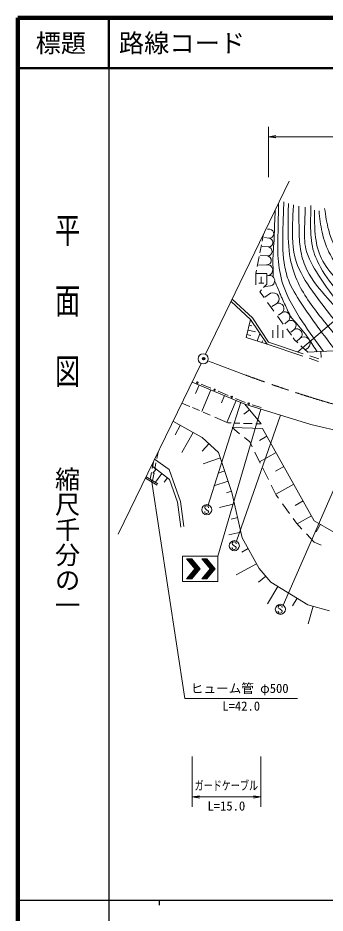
# Model space of a CAD drawing. Units: millimetres, scale not verified. Extents: x 40000 to 680000, y 20000 to 380000.
# Drawn here: x 40000 to 100851, y 202409 to 380000 of the extents above; entities that cross this region are included whole.
import ezdxf
from ezdxf.enums import TextEntityAlignment as Align

# ---------------------------------------------------------------- set-up
doc = ezdxf.new("R2010")
doc.units = ezdxf.units.MM
doc.header["$LTSCALE"] = 1000
doc.header["$PDMODE"] = 32
doc.header["$PDSIZE"] = 500
doc.linetypes.add('CHAIN', pattern=[18.5, 12, -1.5, 3.5, -1.5])
for name, color, linetype, lineweight in [('M-BGD', 7, 'Continuous', 13), ('M-BMK', 2, 'CHAIN', 13), ('M-BMK-SRVR', 3, 'Continuous', 13), ('M-STR-STR3', 7, 'Continuous', 13), ('M-STR-STRC', 7, 'Continuous', 13), ('M-TTL', 2, 'Continuous', 140), ('M-TTL-BAND', 7, 'Continuous', 25), ('M-TTL-LINE', 7, 'Continuous', 50), ('M-TTL-TXT', 7, 'Continuous', 13)]:
    doc.layers.add(name, color=color, linetype=linetype, lineweight=lineweight)
doc.layers.add('M-OTRS', color=6, linetype='Continuous')
doc.styles.add('@ＭＳ ゴシック', font='')
doc.styles.add('ＭＳ ゴシック', font='')
doc.styles.get('@ＭＳ ゴシック').set_extended_font_data('@MS Gothic')
doc.styles.get('ＭＳ ゴシック').set_extended_font_data('MS Gothic')

# ---------------------------------------------------------------- blocks, each defined once
blk = doc.blocks.new('open_arrow')
at = {"color": 0, "linetype": 'Continuous', "lineweight": -2}
blk.add_lwpolyline([(7.5, 1.25), (0, 0), (7.5, -1.25)], dxfattribs=at)

msp = doc.modelspace()

# ---------------------------------------------------------------- linework, layer by layer
at = {"layer": 'M-BGD'}
for p, q in [((89894, 338087), (89414, 338119)), ((88406, 335724), (88681, 337125)), ((89727, 336320), (88853, 336427)), ((87948, 333393), (88260, 334980)), ((89560, 334553), (88384, 334674)), ((87417, 330690), (87802, 332650)), ((89394, 332786), (87966, 332910)), ((89227, 331019), (87630, 330963)), ((87142, 329293), (87275, 329972)), ((87142, 329293), (89292, 329293)), ((87142, 327061), (87142, 329293)), ((88204, 327362), (88204, 328612)), ((89292, 329293), (89292, 327183)), ((89619, 328919), (89302, 328863)), ((87704, 327362), (88704, 327362)), ((89292, 327183), (88683, 326513)), ((90012, 326818), (89047, 326743)), ((88288, 326078), (87911, 325664)), ((87911, 325664), (88753, 324502)), ((90012, 325365), (88949, 324621)), ((82216, 323752), (86080, 320145)), ((82444, 324223), (86464, 320471)), ((89466, 323519), (90700, 321818)), ((91072, 323206), (90324, 322730)), ((92270, 321508), (91617, 321021)), ((86080, 320145), (85238, 316609)), ((86080, 320145), (89349, 315242)), ((86464, 320471), (89669, 315663)), ((91429, 320812), (92575, 319231)), ((93467, 319810), (92847, 319338)), ((87040, 317727), (85587, 318073)), ((86355, 318940), (85823, 319066)), ((90474, 318036), (90474, 316536)), ((91474, 319036), (91474, 316536)), ((92474, 316536), (92474, 318036)), ((93253, 318295), (94169, 317032)), ((94665, 318111), (94069, 317647)), ((89349, 315242), (85238, 316609)), ((86140, 316984), (85371, 317167)), ((87918, 317388), (87419, 315884)), ((94512, 316559), (94810, 316147)), ((94810, 316147), (95442, 315547)), ((95862, 316413), (95253, 315892)), ((88467, 315928), (88349, 315575)), ((89349, 315242), (96414, 312893)), ((89669, 315663), (96529, 313382)), ((96057, 314963), (97419, 313671)), ((97472, 314529), (97054, 314191)), ((97419, 313671), (102449, 313933)), ((97840, 312946), (99632, 312350)), ((100066, 312657), (100006, 313806)), ((97692, 312468), (99571, 311843)), ((74489, 307768), (84936, 303405)), ((78222, 306534), (76274, 307347)), ((75210, 305497), (75910, 307174)), ((76428, 301888), (78231, 306205)), ((81630, 305110), (79683, 305924)), ((80320, 303643), (80921, 305082)), ((81421, 299725), (83251, 304108)), ((85039, 303687), (83091, 304500)), ((72474, 303601), (74043, 302921)), ((74559, 302697), (75972, 302085)), ((84781, 301367), (85873, 302265)), ((84936, 303405), (98011, 299334)), ((88184, 299457), (84936, 303405)), ((88214, 302698), (86400, 303263)), ((76708, 301767), (78093, 301167)), ((79015, 300767), (81564, 299663)), ((70722, 299977), (76493, 296742)), ((71121, 297295), (72170, 299166)), ((81564, 299663), (82263, 299641)), ((88472, 298553), (82428, 298717)), ((82428, 298717), (83926, 297519)), ((82974, 299619), (83939, 299589)), ((84661, 299567), (86410, 299513)), ((87104, 299491), (88184, 299457)), ((98710, 280256), (88472, 298553)), ((98011, 299334), (123544, 293454)), ((72470, 293787), (74693, 297751)), ((76493, 296742), (79765, 293767)), ((84906, 296735), (85923, 295921)), ((87848, 296169), (89339, 297003)), ((76494, 294069), (77824, 295532)), ((85923, 295921), (86425, 294910)), ((67520, 292613), (67753, 293835)), ((79765, 293767), (82409, 285836)), ((86941, 293869), (88023, 291688)), ((87887, 291963), (91141, 293783)), ((66627, 290597), (66857, 291806)), ((67090, 292464), (69980, 290386)), ((67113, 290474), (67349, 291716)), ((76671, 291558), (80119, 292707)), ((66224, 288479), (66484, 289843)), ((66468, 291176), (70030, 288439)), ((66680, 288204), (66974, 289745)), ((66743, 289659), (67374, 290480)), ((67240, 287904), (68534, 289588)), ((69980, 290386), (72196, 284089)), ((79656, 289700), (80975, 290139)), ((88533, 290661), (89653, 288403)), ((91037, 290103), (92684, 291024)), ((65272, 288703), (67562, 287321)), ((65403, 288974), (67717, 287578)), ((68973, 287893), (69629, 288747)), ((70030, 288439), (71609, 283949)), ((78831, 287147), (81658, 288089)), ((81333, 285763), (82323, 286093)), ((90192, 287316), (91186, 285313)), ((91087, 285513), (94652, 287508)), ((82409, 285836), (84450, 276852)), ((91186, 285313), (91632, 284692)), ((94900, 283284), (96511, 284186)), ((71609, 283949), (72256, 279003)), ((72196, 284089), (72851, 279081)), ((79910, 282905), (82920, 283589)), ((92432, 283578), (93778, 281705)), ((82272, 280581), (83538, 280868)), ((94530, 280660), (95174, 279763)), ((95290, 279639), (98157, 281243)), ((95174, 279763), (96278, 278580)), ((102575, 277995), (98710, 280256)), ((99073, 278074), (99932, 279541)), ((81814, 277455), (84190, 277995)), ((97157, 277639), (98669, 276021)), ((84450, 276852), (87788, 270762)), ((98669, 276021), (100099, 275423)), ((84333, 274043), (85607, 274741)), ((83211, 269482), (87270, 271706)), ((87788, 270762), (90130, 268039)), ((87680, 268047), (89084, 269255)), ((89446, 263780), (91525, 267187)), ((90130, 268039), (97421, 263588)), ((94430, 263376), (95336, 264861)), ((97421, 263588), (101755, 262388)), ((97483, 259771), (98460, 263300))]:
    msp.add_line(p, q, dxfattribs=at)
for centre in [(75544, 307652), (78952, 306229), (82361, 304805), (85719, 303475)]:
    msp.add_circle(centre, 150, dxfattribs=at)
for centre, radius, start, end in [((89811, 337203), 887, 264.60474, 84.60474), ((89644, 335436), 887, 264.60474, 84.60474), ((89477, 333669), 887, 264.60474, 84.60474), ((89310, 331903), 887, 264.60474, 84.60474), ((89423, 329969), 1068, 280.58732, 100.58732), ((89816, 327868), 1068, 280.58732, 100.58732), ((90542, 324286), 1203, 296.14684, 116.14684), ((91671, 322357), 1039, 305.19158, 125.19158), ((92868, 320659), 1039, 305.19158, 125.19158), ((94066, 318961), 1039, 305.19158, 125.19158), ((95263, 317262), 1039, 305.19158, 125.19158), ((96667, 315471), 1239, 310.50285, 130.50285)]:
    msp.add_arc(centre, radius, start, end, dxfattribs=at)
for points, knots in [([(91607, 343178), (91597, 341286), (91587, 339394), (91539, 337501), (91496, 335760), (91421, 334019), (91539, 332280), (91657, 330553), (91966, 328828), (92500, 327185), (93367, 324515), (94826, 322063), (96384, 319708), (97715, 317698), (99117, 315759), (100519, 313819)], [0, 0, 0, 0, 1, 1, 1, 2, 2, 2, 3, 3, 3, 4, 4, 4, 5, 5, 5, 5]), ([(92701, 343510), (92629, 341814), (92557, 340117), (92506, 338416), (92436, 336067), (92406, 333708), (92749, 331380), (92917, 330240), (93174, 329107), (93574, 328033), (94183, 326395), (95122, 324892), (96097, 323423), (98253, 320175), (100584, 317093), (102914, 314012)], [0, 0, 0, 0, 1, 1, 1, 2, 2, 2, 3, 3, 3, 4, 4, 4, 5, 5, 5, 5]), ([(93586, 343181), (93568, 341721), (93549, 340261), (93544, 338796), (93536, 336600), (93558, 334392), (93962, 332238), (94269, 330598), (94799, 328989), (95507, 327477), (96773, 324776), (98611, 322383), (100477, 320043), (102002, 318131), (103546, 316254), (105089, 314377)], [0, 0, 0, 0, 1, 1, 1, 2, 2, 2, 3, 3, 3, 4, 4, 4, 5, 5, 5, 5]), ([(94588, 342930), (94525, 341752), (94461, 340574), (94421, 339380), (94334, 336788), (94357, 334121), (95131, 331695), (95804, 329587), (97045, 327661), (98347, 325806), (101090, 321899), (104104, 318309), (107118, 314718)], [0, 0, 0, 0, 1, 1, 1, 2, 2, 2, 3, 3, 3, 4, 4, 4, 4]), ([(98038, 342783), (98018, 341685), (97997, 340588), (97989, 339483), (97977, 337871), (97991, 336243), (98329, 334680), (98639, 333243), (99222, 331861), (99930, 330556), (100991, 328599), (102334, 326814), (103860, 325218), (105689, 323306), (107783, 321665), (109828, 319978), (111426, 318661), (112994, 317315), (114562, 315969)], [0, 0, 0, 0, 1, 1, 1, 2, 2, 2, 3, 3, 3, 4, 4, 4, 5, 5, 5, 6, 6, 6, 6]), ([(90989, 341900), (90923, 340710), (90856, 339521), (90819, 338330), (90794, 337500), (90784, 336669), (90735, 335840), (90690, 335062), (90611, 334285), (90567, 333507), (90474, 331874), (90536, 330236), (90597, 328598)], [0, 0, 0, 0, 1, 1, 1, 2, 2, 2, 3, 3, 3, 4, 4, 4, 4]), ([(95674, 342680), (95672, 340968), (95670, 339257), (95716, 337543), (95751, 336242), (95813, 334939), (96050, 333658), (96291, 332357), (96713, 331079), (97303, 329899), (98330, 327845), (99866, 326086), (101396, 324344), (104125, 321238), (106837, 318182), (109549, 315127)], [0, 0, 0, 0, 1, 1, 1, 2, 2, 2, 3, 3, 3, 4, 4, 4, 5, 5, 5, 5]), ([(96927, 342471), (96884, 341182), (96840, 339894), (96802, 338587), (96758, 337082), (96720, 335552), (97052, 334118), (97477, 332286), (98505, 330608), (99558, 328981), (100956, 326821), (102396, 324750), (104069, 322883), (106501, 320168), (109423, 317882), (112346, 315597)], [0, 0, 0, 0, 1, 1, 1, 2, 2, 2, 3, 3, 3, 4, 4, 4, 5, 5, 5, 5]), ([(98726, 341864), (98738, 340484), (98749, 339104), (98853, 337713), (98977, 336046), (99234, 334364), (99870, 332842), (100499, 331337), (101499, 329988), (102580, 328734), (104113, 326957), (105807, 325372), (107536, 323821), (110411, 321241), (113383, 318756), (116354, 316270)], [0, 0, 0, 0, 1, 1, 1, 2, 2, 2, 3, 3, 3, 4, 4, 4, 5, 5, 5, 5]), ([(99658, 341736), (99803, 340317), (99949, 338898), (100251, 337501), (100592, 335926), (101132, 334379), (101903, 332969), (102816, 331298), (104052, 329820), (105333, 328395), (107420, 326074), (109624, 323892), (111940, 321830), (113546, 320401), (115206, 319029), (117023, 317849), (118745, 316731), (120607, 315784), (122571, 315266), (124741, 314693), (127035, 314642), (129305, 314630), (132362, 314615), (135377, 314670), (138411, 314842), (140840, 314980), (143282, 315192), (145653, 315689), (147385, 316052), (149078, 316567), (150778, 317129), (152087, 317563), (153399, 318024), (154548, 318739), (155943, 319607), (157096, 320847), (158275, 322042), (159852, 323640), (161476, 325157), (163272, 326447), (164606, 327405), (166036, 328239), (167465, 329073)], [0, 0, 0, 0, 1, 1, 1, 2, 2, 2, 3, 3, 3, 4, 4, 4, 5, 5, 5, 6, 6, 6, 7, 7, 7, 8, 8, 8, 9, 9, 9, 10, 10, 10, 11, 11, 11, 12, 12, 12, 13, 13, 13, 14, 14, 14, 14]), ([(100759, 342202), (100972, 340749), (101185, 339296), (101564, 337882), (102021, 336172), (102721, 334519), (103597, 332969), (104624, 331152), (105893, 329475), (107324, 327972), (108984, 326228), (110861, 324718), (112745, 323186), (115107, 321264), (117479, 319309), (120199, 318019), (122375, 316987), (124774, 316380), (127187, 316070), (129498, 315774), (131822, 315749), (134133, 315901), (136431, 316052), (138717, 316376), (140995, 316706), (143378, 317050), (145752, 317400), (148110, 317976), (150275, 318506), (152426, 319226), (154293, 320390), (155844, 321357), (157199, 322629), (158571, 323863), (160096, 325235), (161642, 326561), (163188, 327887)], [0, 0, 0, 0, 1, 1, 1, 2, 2, 2, 3, 3, 3, 4, 4, 4, 5, 5, 5, 6, 6, 6, 7, 7, 7, 8, 8, 8, 9, 9, 9, 10, 10, 10, 11, 11, 11, 12, 12, 12, 12]), ([(90955, 327644), (91273, 326871), (91591, 326098), (91918, 325328), (91972, 325200), (92027, 325072), (92082, 324944), (92137, 324816), (92193, 324688), (92248, 324560), (92304, 324432), (92360, 324305), (92416, 324177), (92599, 323763), (92784, 323349), (92979, 322941), (93174, 322534), (93379, 322132), (93571, 321719), (93762, 321306), (93940, 320883), (94196, 320513), (94420, 320188), (94705, 319905), (94981, 319615), (95930, 318616), (96771, 317537), (97555, 316415), (98160, 315550), (98730, 314659), (99301, 313769)], [0, 0, 0, 0, 1, 1, 1, 2, 2, 2, 3, 3, 3, 4, 4, 4, 5, 5, 5, 6, 6, 6, 7, 7, 7, 8, 8, 8, 9, 9, 9, 10, 10, 10, 10])]:
    msp.add_open_spline(points, degree=3, knots=knots, dxfattribs=at)
at = {"layer": 'M-BMK'}
msp.add_open_spline([(77620, 311948), (81329, 310543), (85039, 309139), (88778, 307811), (92688, 306422), (96630, 305117), (100607, 303938), (109617, 301266), (118807, 299245), (127998, 297223)], degree=3, knots=[0, 0, 0, 0, 1, 1, 1, 2, 2, 2, 3, 3, 3, 3], dxfattribs=at)
at = {"layer": 'M-BMK-SRVR'}
for p, q in [((93758, 347626), (77143, 313259)), ((76273, 311459), (59881, 277552))]:
    msp.add_line(p, q, dxfattribs=at)
msp.add_circle((76708, 312359), 1000, dxfattribs=at)
at = {"layer": 'M-OTRS'}
msp.add_point((76789, 312396), dxfattribs=at)
at = {"layer": 'M-STR-STR3'}
for p, q in [((89669, 348419), (89669, 358419)), ((89669, 356419), (138010, 356419)), ((66445, 288346), (73076, 244954)), ((73076, 244954), (95413, 244954)), ((74494, 233462), (74494, 223462)), ((88116, 233462), (88116, 223462)), ((74494, 225462), (88116, 225462))]:
    msp.add_line(p, q, dxfattribs=at)
at = {"layer": 'M-STR-STRC'}
for p, q in [((120836, 335585), (95452, 313740)), ((84135, 303739), (77628, 283108)), ((88122, 302413), (79621, 273203)), ((92013, 301201), (83273, 276209)), ((107263, 297203), (92524, 263521)), ((77125, 283134), (77002, 282950)), ((77002, 282950), (77004, 282818)), ((77004, 282818), (77068, 282689)), ((77068, 282689), (77323, 282507)), ((77318, 283200), (77125, 283134)), ((77439, 283197), (77318, 283200)), ((77323, 282507), (77452, 282376)), ((77689, 283079), (77439, 283197)), ((77452, 282376), (77631, 282260)), ((77752, 282947), (77689, 283079)), ((77752, 282818), (77752, 282947)), ((77004, 281970), (77002, 282091)), ((77044, 281867), (77004, 281970)), ((77128, 281757), (77044, 281867)), ((77315, 281696), (77128, 281757)), ((77449, 281696), (77315, 281696)), ((77549, 281725), (77449, 281696)), ((77692, 281817), (77549, 281725)), ((77631, 282260), (77758, 282060)), ((77752, 281949), (77692, 281817)), ((77758, 282060), (77752, 281949)), ((82585, 275991), (82461, 275807)), ((82461, 275807), (82464, 275675)), ((82464, 275675), (82527, 275546)), ((82527, 275546), (82783, 275364)), ((82777, 276057), (82585, 275991)), ((82898, 276054), (82777, 276057)), ((82783, 275364), (82912, 275233)), ((83149, 275936), (82898, 276054)), ((83212, 275804), (83149, 275936)), ((83212, 275675), (83212, 275804)), ((82464, 274827), (82461, 274948)), ((82503, 274725), (82464, 274827)), ((82588, 274614), (82503, 274725)), ((82775, 274553), (82588, 274614)), ((82909, 274553), (82775, 274553)), ((83009, 274582), (82909, 274553)), ((82912, 275233), (83091, 275117)), ((83151, 274675), (83009, 274582)), ((83091, 275117), (83217, 274917)), ((83212, 274806), (83151, 274675)), ((83217, 274917), (83212, 274806)), ((72621, 273203), (72621, 268203)), ((72621, 273203), (79621, 273203)), ((73410, 272703), (75143, 270639)), ((74424, 272703), (73410, 272703)), ((73541, 272703), (75219, 270703)), ((73672, 272703), (75350, 270703)), ((73802, 272703), (75480, 270703)), ((73933, 272703), (75611, 270703)), ((74063, 272703), (75741, 270703)), ((74163, 272703), (75841, 270703)), ((74293, 272703), (75972, 270703)), ((74424, 272703), (76102, 270703)), ((76404, 272703), (78136, 270639)), ((77418, 272703), (76404, 272703)), ((76535, 272703), (78213, 270703)), ((76665, 272703), (78344, 270703)), ((76796, 272703), (78474, 270703)), ((76927, 272703), (78605, 270703)), ((77057, 272703), (78735, 270703)), ((77157, 272703), (78835, 270703)), ((77287, 272703), (78965, 270703)), ((77418, 272703), (79096, 270703)), ((79621, 273203), (79621, 268203)), ((75143, 270767), (73410, 268703)), ((75219, 270703), (73541, 268703)), ((75350, 270703), (73672, 268703)), ((75480, 270703), (73802, 268703)), ((75611, 270703), (73933, 268703)), ((75741, 270703), (74063, 268703)), ((75841, 270703), (74163, 268703)), ((75972, 270703), (74293, 268703)), ((76102, 270703), (74424, 268703)), ((78136, 270767), (76404, 268703)), ((78213, 270703), (76535, 268703)), ((78344, 270703), (76665, 268703)), ((78474, 270703), (76796, 268703)), ((78605, 270703), (76927, 268703)), ((78735, 270703), (77057, 268703)), ((78835, 270703), (77157, 268703)), ((78965, 270703), (77287, 268703)), ((79096, 270703), (77418, 268703)), ((72621, 268203), (79621, 268203)), ((74424, 268703), (73410, 268703)), ((77418, 268703), (76404, 268703)), ((91712, 263369), (91588, 263185)), ((91588, 263185), (91590, 263053)), ((91590, 263053), (91654, 262924)), ((91654, 262924), (91909, 262743)), ((91904, 263435), (91712, 263369)), ((92025, 263433), (91904, 263435)), ((92275, 263314), (92025, 263433)), ((92338, 263182), (92275, 263314)), ((92338, 263053), (92338, 263182)), ((91590, 262205), (91588, 262327)), ((91630, 262103), (91590, 262205)), ((91714, 261992), (91630, 262103)), ((91901, 261932), (91714, 261992)), ((92036, 261932), (91901, 261932)), ((91909, 262743), (92038, 262611)), ((92136, 261961), (92036, 261932)), ((92038, 262611), (92217, 262495)), ((92278, 262053), (92136, 261961)), ((92217, 262495), (92344, 262295)), ((92338, 262184), (92278, 262053)), ((92344, 262295), (92338, 262184))]:
    msp.add_line(p, q, dxfattribs=at)
for centre in [(77409, 282437), (82869, 275294), (91995, 262672)]:
    msp.add_circle(centre, 1000, dxfattribs=at)
at = {"layer": 'M-TTL'}
for p, q in [((40000, 380000), (40000, 20000)), ((680000, 380000), (40000, 380000))]:
    msp.add_line(p, q, dxfattribs=at)
at = {"layer": 'M-TTL-BAND'}
for p, q in [((58000, 370000), (58000, 20000)), ((40000, 205000), (579000, 205000)), ((68000, 205000), (68000, 204000))]:
    msp.add_line(p, q, dxfattribs=at)
at = {"layer": 'M-TTL-LINE'}
for p, q in [((58000, 380000), (58000, 370000)), ((40000, 370000), (680000, 370000))]:
    msp.add_line(p, q, dxfattribs=at)

# ---------------------------------------------------------------- block references
at = {"layer": 'M-STR-STR3', "xscale": 193, "yscale": 193}
for p in [(89669, 356419), (74494, 225462)]:
    msp.add_blockref('open_arrow', p, dxfattribs=at)
at = {"layer": 'M-STR-STR3', "xscale": 193, "yscale": 193, "rotation": 180}
msp.add_blockref('open_arrow', (88116, 225462), dxfattribs=at)

# ---------------------------------------------------------------- texts
at = {"layer": 'M-STR-STR3', "style": 'ＭＳ ゴシック'}
for s, p in [('ヒューム管 φ500', (74244, 245528)), ('L=42.0', (80494, 242016)), ('L=15.0', (77555, 222199))]:
    msp.add_text(s, height=1833, dxfattribs=at).set_placement(p, align=Align.BOTTOM_LEFT)
at = {"layer": 'M-STR-STR3', "style": 'ＭＳ ゴシック', "width": 0.7}
msp.add_text('ガードケーブル', height=1833, dxfattribs=at).set_placement((75005, 226258), align=Align.BOTTOM_LEFT)
at = {"layer": 'M-TTL-BAND', "style": '@ＭＳ ゴシック', "width": 1.4}
msp.add_text('平  面  図', height=3666, rotation=270, dxfattribs=at).set_placement((49777, 306475), align=Align.MIDDLE_RIGHT)
at = {"layer": 'M-TTL-BAND', "style": '@ＭＳ ゴシック'}
msp.add_text('縮尺千分の一', height=3666, rotation=270, dxfattribs=at).set_placement((49777, 261030), align=Align.MIDDLE_RIGHT)
at = {"layer": 'M-TTL-TXT', "style": 'ＭＳ ゴシック'}
msp.add_text('標題', height=3666, dxfattribs=at).set_placement((48500, 375000), align=Align.MIDDLE_CENTER)
msp.add_text('路線コード', height=3666, dxfattribs=at).set_placement((60000, 375000), align=Align.MIDDLE_LEFT)

doc.saveas('drawing.dxf')
